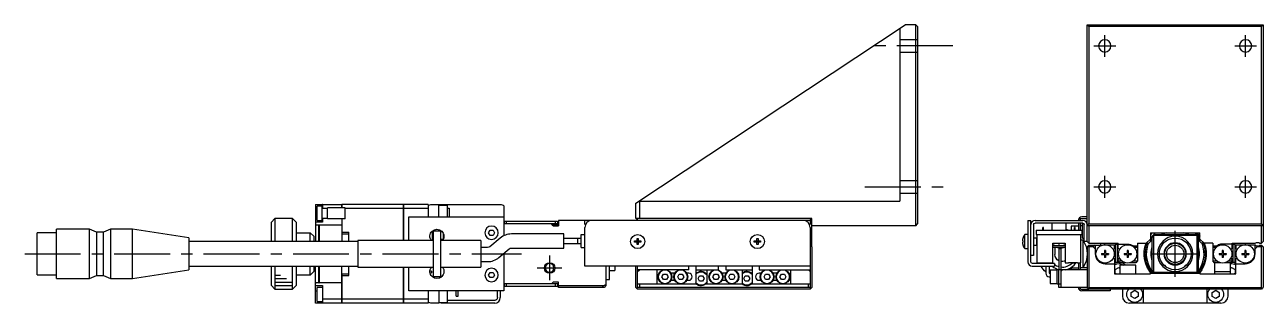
# Model space of a CAD drawing. Extents: x 0 to 729, y -8 to 653.
# Drawn here: x 377.7 to 729.4, y 295.6 to 374.6 of the extents above; entities that cross this region are included whole.
import ezdxf

# ---------------------------------------------------------------- set-up
doc = ezdxf.new("R2010")
doc.units = 0
doc.header["$LTSCALE"] = 0.5
doc.linetypes.add('CENTER', pattern=[50.8, 31.75, -6.35, 6.35, -6.35])
doc.linetypes.add('DASHED', pattern=[19.05, 12.7, -6.35])
for name, color, linetype in [('MSM_CENTER', 1, 'CENTER'), ('MSM_CONTINUOUS', 7, 'CONTINUOUS'), ('MSM_DASHED', 4, 'DASHED'), ('MSM_NARROW', 5, 'CONTINUOUS')]:
    doc.layers.add(name, color=color, linetype=linetype)

msp = doc.modelspace()

# ---------------------------------------------------------------- linework, layer by layer
at = {"layer": 'MSM_CENTER'}
for p, q in [((684.39, 365.48), (684.39, 371.68)), ((724.39, 365.48), (724.39, 371.68)), ((641.24, 368.58), (616.24, 368.58)), ((681.29, 368.58), (687.49, 368.58)), ((721.29, 368.58), (727.49, 368.58)), ((684.39, 325.48), (684.39, 331.68)), ((724.39, 325.48), (724.39, 331.68)), ((616.24, 328.58), (641.24, 328.58)), ((681.29, 328.58), (687.49, 328.58)), ((721.29, 328.58), (727.49, 328.58)), ((704.39, 303.08), (704.39, 316.08)), ((377.69, 309.58), (518.79, 309.58)), ((697.89, 309.58), (710.89, 309.58)), ((526.74, 309.08), (526.74, 302.08)), ((523.24, 305.58), (530.24, 305.58))]:
    msp.add_line(p, q, dxfattribs=at)
at = {"layer": 'MSM_CONTINUOUS'}
for p, q in [((551.24, 323.95), (627.74, 374.58)), ((626.24, 373.59), (626.24, 324.58)), ((630.74, 374.58), (627.74, 374.58)), ((631.24, 374.08), (630.74, 374.58)), ((630.74, 317.58), (630.74, 374.58)), ((631.24, 374.08), (631.24, 318.08)), ((679.39, 374.58), (729.39, 374.58)), ((679.89, 374.08), (679.39, 374.58)), ((679.39, 313.08), (679.39, 374.58)), ((728.89, 374.08), (679.89, 374.08)), ((679.89, 374.08), (679.89, 318.08)), ((728.89, 374.08), (729.39, 374.58)), ((728.89, 318.08), (728.89, 374.08)), ((729.39, 374.58), (729.39, 313.08)), ((460.24, 323.58), (467.74, 323.58)), ((460.24, 323.58), (460.24, 313.08)), ((462.14, 318.58), (462.14, 323.58)), ((462.24, 323.58), (462.14, 323.58)), ((462.24, 323.58), (462.24, 322.58)), ((467.74, 322.68), (467.74, 323.58)), ((467.74, 323.57), (467.75, 323.57)), ((467.75, 323.58), (467.75, 322.68)), ((485.24, 323.58), (467.75, 323.58)), ((485.24, 313.33), (485.24, 323.58)), ((485.24, 323.57), (485.25, 323.57)), ((492.24, 323.58), (485.25, 323.58)), ((485.25, 323.58), (485.25, 313.33)), ((492.24, 323.58), (492.24, 320.08)), ((493.24, 323.58), (512.74, 323.58)), ((495.24, 320.08), (495.24, 323.58)), ((551.24, 319.58), (551.24, 323.95)), ((552.2, 324.58), (626.24, 324.58)), ((552.24, 324.58), (552.24, 319.58)), ((460.24, 320.08), (460.74, 320.08)), ((460.74, 319.08), (460.74, 323.08)), ((462.14, 323.08), (460.74, 323.08)), ((462.14, 322.58), (463.64, 322.58)), ((463.64, 319.48), (463.64, 322.68)), ((468.64, 322.68), (463.64, 322.68)), ((468.64, 319.48), (468.64, 322.68)), ((485.24, 322.43), (468.64, 322.43)), ((485.24, 322.42), (485.25, 322.42)), ((492.24, 322.43), (485.25, 322.43)), ((486.74, 320.08), (513.74, 320.08)), ((486.74, 313.33), (486.74, 320.08)), ((497.74, 323.33), (495.24, 323.33)), ((497.74, 320.08), (497.74, 323.33)), ((497.74, 322.53), (498.24, 322.53)), ((498.24, 322.53), (498.24, 320.08)), ((513.74, 323.2), (513.74, 314.74)), ((679.39, 320.08), (677.89, 320.08)), ((396.04, 316.58), (386.74, 316.58)), ((386.74, 302.58), (386.74, 316.58)), ((398.04, 315.73), (396.04, 316.58)), ((396.04, 302.58), (396.04, 316.58)), ((402.04, 316.58), (400.04, 315.73)), ((408.24, 316.58), (402.04, 316.58)), ((402.04, 316.58), (402.04, 302.58)), ((424.24, 314.15), (408.24, 316.58)), ((408.24, 302.58), (408.24, 316.58)), ((448.74, 319.58), (447.74, 318.58)), ((447.74, 313.08), (447.74, 318.58)), ((448.74, 319.58), (448.74, 313.08)), ((453.74, 319.58), (448.74, 319.58)), ((453.74, 313.08), (453.74, 319.58)), ((454.74, 318.58), (453.74, 319.58)), ((454.74, 318.58), (454.74, 313.08)), ((462.24, 318.58), (460.24, 318.58)), ((460.44, 317.81), (460.24, 317.81)), ((460.44, 317.83), (461.24, 317.83)), ((460.44, 317.83), (460.44, 317.81)), ((460.74, 319.08), (462.14, 319.08)), ((461.24, 313.08), (461.24, 317.83)), ((461.24, 317.82), (461.25, 317.82)), ((461.25, 317.83), (467.74, 317.83)), ((461.25, 317.83), (461.25, 313.08)), ((463.64, 319.58), (462.14, 319.58)), ((462.24, 319.58), (462.24, 318.58)), ((468.64, 319.48), (463.64, 319.48)), ((467.74, 319.48), (467.74, 313.08)), ((467.75, 319.48), (467.75, 315.23)), ((528.94, 318.08), (513.74, 318.08)), ((513.94, 318.08), (513.94, 318.88)), ((513.94, 318.88), (528.94, 318.88)), ((514.44, 318.88), (514.44, 318.08)), ((527.74, 317.58), (527.24, 318.08)), ((529.24, 317.83), (527.49, 317.83)), ((527.74, 317.58), (529.24, 317.58)), ((528.44, 318.08), (528.44, 318.88)), ((528.94, 318.88), (528.94, 318.08)), ((529.24, 319.08), (529.24, 317.58)), ((600.74, 319.08), (529.24, 319.08)), ((536.74, 317.88), (536.74, 319.08)), ((536.74, 306.08), (536.74, 317.08)), ((601.24, 319.58), (551.24, 319.58)), ((551.74, 319.58), (551.24, 319.08)), ((551.49, 319.33), (551.74, 319.08)), ((601.24, 319.08), (600.74, 319.58)), ((600.74, 319.08), (600.99, 319.33)), ((600.74, 319.08), (600.74, 317.88)), ((600.74, 317.08), (600.74, 300.08)), ((601.24, 311.88), (601.24, 319.58)), ((630.74, 317.58), (601.24, 317.58)), ((630.74, 317.58), (631.24, 318.08)), ((662.59, 319.08), (663.39, 319.08)), ((662.59, 319.08), (662.59, 307.28)), ((663.39, 307.38), (663.39, 319.08)), ((664.19, 317.88), (664.19, 309.08)), ((664.59, 319.08), (678.19, 319.08)), ((678.19, 318.28), (664.59, 318.28)), ((667.02, 317.08), (666.77, 317.08)), ((666.77, 316.28), (666.77, 317.08)), ((667.02, 316.28), (667.02, 317.08)), ((669.39, 318.28), (669.39, 316.28)), ((673.39, 316.28), (673.39, 318.28)), ((676.89, 317.48), (674.89, 317.48)), ((674.89, 317.48), (674.89, 316.28)), ((675.77, 316.28), (675.77, 317.08)), ((676.02, 317.08), (675.77, 317.08)), ((676.02, 316.28), (676.02, 317.08)), ((676.89, 318.28), (676.89, 316.28)), ((677.39, 319.38), (677.39, 319.08)), ((677.39, 318.28), (677.39, 316.28)), ((678.09, 317.58), (677.39, 317.58)), ((677.59, 319.58), (679.39, 319.58)), ((678.54, 318.08), (678.09, 318.08)), ((678.09, 314.08), (678.09, 318.08)), ((678.59, 313.08), (678.59, 317.88)), ((679.39, 317.58), (679.89, 318.08)), ((729.39, 317.58), (679.39, 317.58)), ((679.89, 318.08), (728.89, 318.08)), ((679.89, 317.58), (679.89, 312.58)), ((729.39, 317.58), (728.89, 318.08)), ((728.89, 312.58), (728.89, 317.58)), ((386.74, 315.53), (381.24, 315.53)), ((381.24, 303.63), (381.24, 315.53)), ((400.04, 315.73), (398.04, 315.73)), ((398.04, 315.73), (398.04, 303.43)), ((400.04, 303.43), (400.04, 315.73)), ((424.24, 314.15), (424.24, 305.01)), ((472.24, 313.08), (424.24, 313.08)), ((454.74, 315.58), (458.74, 315.58)), ((459.74, 314.58), (458.74, 315.58)), ((458.74, 313.08), (458.74, 315.58)), ((459.74, 314.58), (459.74, 313.08)), ((467.74, 315.23), (469.74, 315.23)), ((467.75, 315.73), (469.74, 315.73)), ((469.74, 313.08), (469.74, 315.73)), ((493.74, 313.33), (472.24, 313.33)), ((472.24, 313.33), (472.24, 305.83)), ((493.74, 315.8), (493.42, 315.8)), ((493.42, 315.8), (493.42, 313.8)), ((493.42, 313.8), (493.74, 313.8)), ((493.74, 303.08), (493.74, 316.08)), ((493.74, 316.08), (495.74, 316.08)), ((495.74, 316.08), (495.74, 303.08)), ((496.32, 315.8), (495.74, 315.8)), ((495.74, 313.8), (496.57, 313.8)), ((507.24, 313.33), (495.74, 313.33)), ((496.57, 313.8), (496.57, 315.38)), ((507.24, 313.33), (507.24, 305.83)), ((509.38, 315.58), (509.81, 316.33)), ((509.81, 314.83), (509.38, 315.58)), ((512.7, 314.06), (509.77, 311.61)), ((509.81, 316.33), (510.67, 316.33)), ((510.67, 314.83), (509.81, 314.83)), ((510.67, 316.33), (511.11, 315.58)), ((511.11, 315.58), (510.67, 314.83)), ((530.74, 315.23), (515.91, 315.23)), ((530.74, 311.23), (530.74, 315.23)), ((535.74, 313.98), (530.74, 313.98)), ((534.74, 312.48), (534.74, 313.98)), ((535.74, 315.08), (536.74, 315.08)), ((535.74, 311.38), (535.74, 315.08)), ((550.86, 312.9), (550.86, 313.26)), ((550.86, 313.26), (551.56, 313.26)), ((551.56, 313.26), (551.56, 313.97)), ((551.56, 313.97), (551.92, 313.97)), ((551.57, 313.25), (551.56, 313.26)), ((551.57, 312.91), (551.57, 313.25)), ((551.57, 313.25), (551.91, 313.25)), ((551.91, 313.25), (551.92, 313.26)), ((551.91, 313.25), (551.91, 312.91)), ((551.92, 313.97), (551.92, 313.26)), ((551.92, 313.26), (552.63, 313.26)), ((552.63, 313.26), (552.63, 312.9)), ((584.86, 313.26), (585.56, 313.26)), ((584.86, 312.9), (584.86, 313.26)), ((585.56, 313.26), (585.56, 313.97)), ((585.56, 313.97), (585.92, 313.97)), ((585.57, 313.25), (585.56, 313.26)), ((585.57, 313.25), (585.91, 313.25)), ((585.57, 312.91), (585.57, 313.25)), ((585.91, 313.25), (585.92, 313.26)), ((585.91, 313.25), (585.91, 312.91)), ((585.92, 313.97), (585.92, 313.26)), ((585.92, 313.26), (586.63, 313.26)), ((586.63, 313.26), (586.63, 312.9)), ((601.24, 312.58), (600.74, 313.08)), ((661.01, 313.26), (661.13, 313.26)), ((661.12, 313.97), (661.13, 313.97)), ((661.13, 313.26), (661.13, 312.9)), ((662.59, 315.08), (661.7, 315.08)), ((661.7, 311.08), (661.7, 315.08)), ((665.09, 314.08), (664.19, 314.08)), ((664.89, 316.28), (677.89, 316.28)), ((664.89, 316.28), (664.89, 315.08)), ((664.89, 315.08), (677.89, 315.08)), ((665.14, 314.03), (665.09, 314.08)), ((665.09, 312.08), (665.09, 314.08)), ((665.14, 315.08), (665.14, 307.08)), ((677.64, 307.08), (677.64, 315.08)), ((677.64, 313.58), (678.59, 313.58)), ((677.89, 316.28), (677.89, 315.08)), ((678.09, 314.08), (678.59, 314.08)), ((678.14, 313.58), (678.14, 305.58)), ((679.39, 313.08), (678.59, 313.08)), ((679.89, 312.58), (679.39, 313.08)), ((696.19, 312.58), (697.39, 313.79)), ((697.39, 313.08), (696.89, 312.58)), ((697.39, 315.58), (697.39, 313.08)), ((697.39, 315.58), (711.39, 315.58)), ((697.89, 314.28), (698.19, 314.58)), ((697.89, 304.88), (697.89, 314.28)), ((698.39, 314.78), (698.19, 314.58)), ((698.19, 314.58), (698.19, 304.58)), ((698.39, 314.78), (698.69, 315.08)), ((710.39, 314.78), (698.39, 314.78)), ((698.69, 315.08), (710.09, 315.08)), ((710.09, 315.08), (710.39, 314.78)), ((710.59, 314.58), (710.39, 314.78)), ((710.59, 314.58), (710.89, 314.28)), ((710.59, 304.58), (710.59, 314.58)), ((710.89, 314.28), (710.89, 304.88)), ((711.39, 313.08), (711.39, 315.58)), ((711.39, 313.79), (712.6, 312.58)), ((711.89, 312.58), (711.39, 313.08)), ((729.39, 313.08), (728.89, 312.58)), ((509.13, 311.38), (507.24, 311.38)), ((512.34, 308.54), (515.27, 311)), ((513.74, 309.72), (513.74, 299.08)), ((515.91, 311.23), (530.74, 311.23)), ((530.74, 312.48), (535.74, 312.48)), ((535.74, 311.38), (536.74, 311.38)), ((551.56, 312.9), (550.86, 312.9)), ((551.57, 312.91), (551.56, 312.9)), ((551.56, 312.2), (551.56, 312.9)), ((551.92, 312.2), (551.56, 312.2)), ((551.91, 312.91), (551.57, 312.91)), ((551.91, 312.91), (551.92, 312.9)), ((551.92, 312.9), (551.92, 312.2)), ((552.63, 312.9), (551.92, 312.9)), ((585.56, 312.9), (584.86, 312.9)), ((585.57, 312.91), (585.56, 312.9)), ((585.56, 312.2), (585.56, 312.9)), ((585.92, 312.2), (585.56, 312.2)), ((585.91, 312.91), (585.57, 312.91)), ((585.91, 312.91), (585.92, 312.9)), ((585.92, 312.9), (585.92, 312.2)), ((586.63, 312.9), (585.92, 312.9)), ((601.24, 312.58), (600.74, 312.58)), ((601.24, 312.38), (600.74, 312.38)), ((600.84, 312.18), (600.74, 312.18)), ((601.24, 311.58), (600.74, 312.08)), ((600.99, 311.83), (600.74, 311.58)), ((601.14, 311.88), (601.14, 311.68)), ((601.24, 311.88), (601.14, 311.78)), ((601.24, 311.58), (601.24, 300.08)), ((661.13, 312.9), (661.01, 312.9)), ((661.13, 312.2), (661.12, 312.19)), ((661.7, 311.08), (662.59, 311.08)), ((664.19, 312.08), (665.09, 312.08)), ((665.09, 312.08), (665.14, 312.13)), ((669.64, 307.08), (669.64, 312.58)), ((669.64, 312.58), (673.14, 312.58)), ((673.14, 311.88), (669.64, 311.88)), ((673.14, 311.38), (669.64, 311.38)), ((670.26, 311.38), (670.26, 309.38)), ((672.26, 311.23), (671.39, 311.23)), ((671.39, 311.08), (671.89, 311.08)), ((671.39, 311.08), (671.39, 305.08)), ((671.89, 311.08), (671.89, 300.08)), ((673.14, 312.58), (673.14, 307.08)), ((679.64, 311.83), (679.39, 311.58)), ((679.39, 311.58), (679.39, 300.08)), ((679.64, 311.83), (679.89, 312.08)), ((679.89, 311.58), (679.64, 311.83)), ((679.89, 312.58), (688.19, 312.58)), ((679.89, 312.08), (683.78, 312.08)), ((679.89, 311.58), (679.89, 300.08)), ((681.09, 311.58), (679.89, 311.58)), ((681.69, 312.01), (681.09, 311.58)), ((681.09, 311.58), (681.69, 310.98)), ((681.69, 312.08), (681.69, 309.58)), ((683.31, 312.08), (683.31, 312.58)), ((683.49, 309.73), (683.49, 309.44)), ((683.49, 309.73), (684.29, 309.73)), ((684.02, 309.73), (684.02, 309.44)), ((684.35, 310.58), (684.35, 309.79)), ((684.64, 310.58), (684.35, 310.58)), ((684.35, 310.05), (684.64, 310.05)), ((684.39, 312.18), (684.39, 312.58)), ((684.64, 310.58), (684.64, 309.79)), ((684.7, 309.73), (685.49, 309.73)), ((684.96, 309.44), (684.96, 309.73)), ((687.19, 312.08), (685.21, 312.08)), ((685.49, 309.73), (685.49, 309.44)), ((686.9, 310.96), (687.19, 311.13)), ((687.19, 311.13), (687.19, 312.08)), ((687.39, 312.2), (687.39, 307.2)), ((687.99, 312.2), (687.39, 312.2)), ((687.99, 307.2), (687.99, 312.2)), ((688.19, 311.13), (688.19, 312.58)), ((688.19, 312.38), (690.89, 312.38)), ((688.49, 310.96), (688.19, 311.13)), ((689.89, 309.73), (690.69, 309.73)), ((689.89, 309.73), (689.89, 309.44)), ((690.42, 309.73), (690.42, 309.44)), ((690.75, 310.58), (690.75, 309.79)), ((691.04, 310.58), (690.75, 310.58)), ((690.75, 310.05), (691.04, 310.05)), ((691.04, 310.58), (691.04, 309.79)), ((691.1, 309.73), (691.89, 309.73)), ((691.36, 309.44), (691.36, 309.73)), ((691.89, 309.73), (691.89, 309.44)), ((692.49, 311.88), (693.69, 311.88)), ((693.69, 311.38), (693.04, 311.38)), ((693.69, 312.58), (693.69, 307.58)), ((693.69, 312.58), (696.89, 312.58)), ((701.53, 310.89), (701.59, 310.96)), ((701.59, 311.02), (701.59, 310.96)), ((715.09, 312.58), (711.89, 312.58)), ((715.09, 312.58), (715.09, 307.58)), ((715.09, 311.88), (716.3, 311.88)), ((715.75, 311.38), (715.09, 311.38)), ((716.89, 309.73), (716.89, 309.44)), ((716.89, 309.73), (717.69, 309.73)), ((717.42, 309.73), (717.42, 309.44)), ((718.04, 310.58), (717.75, 310.58)), ((717.75, 310.58), (717.75, 309.79)), ((717.75, 310.05), (718.04, 310.05)), ((720.59, 312.38), (717.89, 312.38)), ((718.04, 310.58), (718.04, 309.79)), ((718.1, 309.73), (718.89, 309.73)), ((718.36, 309.44), (718.36, 309.73)), ((718.89, 309.73), (718.89, 309.44)), ((720.59, 311.13), (720.3, 310.96)), ((720.59, 311.13), (720.59, 312.58)), ((720.59, 312.58), (727.13, 312.58)), ((720.79, 312.2), (720.79, 307.2)), ((721.39, 312.2), (720.79, 312.2)), ((721.39, 307.2), (721.39, 312.2)), ((723.58, 312.08), (721.59, 312.08)), ((721.59, 312.08), (721.59, 311.13)), ((721.59, 311.13), (721.89, 310.96)), ((723.29, 309.73), (723.29, 309.44)), ((723.29, 309.73), (724.09, 309.73)), ((723.82, 309.73), (723.82, 309.44)), ((724.15, 310.58), (724.15, 309.79)), ((724.44, 310.58), (724.15, 310.58)), ((724.15, 310.05), (724.44, 310.05)), ((724.39, 312.18), (724.39, 312.58)), ((724.44, 310.58), (724.44, 309.79)), ((724.5, 309.73), (725.29, 309.73)), ((724.76, 309.44), (724.76, 309.73)), ((727.13, 312.08), (725.01, 312.08)), ((725.29, 309.73), (725.29, 309.44)), ((727.09, 309.58), (727.09, 312.08)), ((727.69, 311.58), (727.09, 312.01)), ((727.09, 310.98), (727.69, 311.58)), ((728.89, 311.58), (727.69, 311.58)), ((728.46, 312.58), (728.89, 312.58)), ((728.46, 312.08), (728.89, 312.08)), ((728.89, 312.08), (729.14, 311.83)), ((729.14, 311.83), (728.89, 311.58)), ((728.89, 300.08), (728.89, 311.58)), ((729.39, 311.58), (729.14, 311.83)), ((729.39, 311.58), (729.39, 300.08)), ((424.24, 306.08), (472.24, 306.08)), ((447.74, 300.58), (447.74, 306.08)), ((448.74, 306.08), (448.74, 299.58)), ((453.74, 299.58), (453.74, 306.08)), ((454.74, 306.08), (454.74, 300.58)), ((458.74, 303.58), (458.74, 306.08)), ((459.74, 306.08), (459.74, 304.58)), ((460.24, 295.58), (460.24, 306.08)), ((461.24, 301.33), (461.24, 306.08)), ((461.25, 306.08), (461.25, 301.33)), ((467.74, 295.58), (467.74, 306.08)), ((469.74, 303.43), (469.74, 306.08)), ((507.24, 307.38), (509.13, 307.38)), ((600.74, 306.08), (536.74, 306.08)), ((542.74, 306.08), (542.74, 300.58)), ((543.74, 302.33), (543.74, 306.08)), ((545.24, 306.08), (545.24, 304.83)), ((551.24, 300.08), (551.24, 306.08)), ((551.74, 300.08), (551.74, 306.08)), ((566.24, 305.08), (566.24, 306.08)), ((568.24, 306.08), (568.24, 301.08)), ((574.74, 305.08), (574.74, 306.08)), ((576.74, 306.08), (576.74, 305.08)), ((584.24, 306.08), (584.24, 301.08)), ((586.24, 306.08), (586.24, 305.08)), ((664.19, 309.08), (663.39, 309.08)), ((663.79, 306.08), (670.09, 306.08)), ((670.09, 306.88), (663.89, 306.88)), ((665.14, 307.08), (669.64, 307.08)), ((667.64, 307.08), (667.64, 306.88)), ((667.64, 306.08), (667.64, 304.08)), ((668.64, 307.08), (668.64, 306.88)), ((668.64, 306.08), (668.64, 304.08)), ((670.09, 306.88), (670.09, 306.08)), ((673.14, 307.08), (674.14, 307.08)), ((674.14, 307.18), (676.64, 307.18)), ((674.14, 307.08), (674.14, 307.18)), ((674.94, 307.18), (674.94, 307.08)), ((674.94, 307.08), (675.84, 307.08)), ((675.32, 307.18), (675.32, 307.08)), ((675.47, 307.18), (675.47, 307.08)), ((675.84, 307.18), (675.84, 307.08)), ((676.64, 307.08), (676.64, 307.18)), ((676.64, 307.08), (677.64, 307.08)), ((676.89, 307.08), (676.89, 305.08)), ((677.39, 307.08), (677.39, 305.08)), ((683.49, 309.44), (684.29, 309.44)), ((684.35, 309.38), (684.35, 308.58)), ((684.35, 309.11), (684.64, 309.11)), ((684.64, 308.58), (684.35, 308.58)), ((684.49, 306.78), (687.19, 306.78)), ((684.64, 309.38), (684.64, 308.58)), ((684.7, 309.44), (685.49, 309.44)), ((687.19, 308.04), (686.9, 308.21)), ((687.19, 308.04), (687.19, 303.88)), ((687.39, 307.2), (687.99, 307.2)), ((688.19, 308.04), (688.49, 308.21)), ((688.19, 307.58), (688.19, 308.04)), ((688.19, 307.58), (689.23, 307.58)), ((688.69, 307.08), (688.19, 307.58)), ((690.18, 307.08), (688.69, 307.08)), ((688.69, 306.38), (688.69, 303.88)), ((693.19, 306.38), (688.69, 306.38)), ((689.89, 309.44), (690.69, 309.44)), ((690.75, 309.38), (690.75, 308.58)), ((690.75, 309.11), (691.04, 309.11)), ((691.04, 308.58), (690.75, 308.58)), ((691.04, 309.38), (691.04, 308.58)), ((691.1, 309.44), (691.89, 309.44)), ((693.19, 307.08), (691.61, 307.08)), ((692.56, 307.58), (693.69, 307.58)), ((693.69, 307.58), (693.19, 307.08)), ((693.19, 303.88), (693.19, 306.38)), ((701.23, 306.38), (701.42, 306.38)), ((701.64, 306.16), (701.42, 306.38)), ((701.64, 306.16), (701.48, 306.16)), ((701.59, 308.21), (701.53, 308.27)), ((701.59, 308.21), (701.59, 308.14)), ((701.64, 306.02), (701.64, 306.16)), ((707.37, 306.38), (707.14, 306.16)), ((707.14, 306.16), (707.14, 306.02)), ((707.31, 306.16), (707.14, 306.16)), ((707.37, 306.38), (707.56, 306.38)), ((715.59, 307.08), (715.09, 307.58)), ((715.09, 307.58), (716.23, 307.58)), ((715.59, 307.08), (715.59, 303.88)), ((717.18, 307.08), (715.59, 307.08)), ((716.89, 309.44), (717.69, 309.44)), ((717.75, 309.38), (717.75, 308.58)), ((717.75, 309.11), (718.04, 309.11)), ((718.04, 308.58), (717.75, 308.58)), ((718.04, 309.38), (718.04, 308.58)), ((718.1, 309.44), (718.89, 309.44)), ((720.09, 307.08), (718.61, 307.08)), ((719.56, 307.58), (720.59, 307.58)), ((720.59, 307.58), (720.09, 307.08)), ((720.09, 303.88), (720.09, 307.08)), ((720.3, 308.21), (720.59, 308.04)), ((720.59, 307.58), (720.59, 308.04)), ((720.79, 307.2), (721.39, 307.2)), ((721.89, 308.21), (721.59, 308.04)), ((721.59, 303.88), (721.59, 308.04)), ((721.59, 306.78), (724.29, 306.78)), ((723.29, 309.44), (724.09, 309.44)), ((724.15, 309.38), (724.15, 308.58)), ((724.15, 309.11), (724.44, 309.11)), ((724.44, 308.58), (724.15, 308.58)), ((724.44, 309.38), (724.44, 308.58)), ((724.5, 309.44), (725.29, 309.44)), ((381.24, 303.63), (386.74, 303.63)), ((386.74, 302.58), (396.04, 302.58)), ((396.04, 302.58), (398.04, 303.43)), ((398.04, 303.43), (400.04, 303.43)), ((400.04, 303.43), (402.04, 302.58)), ((402.04, 302.58), (408.24, 302.58)), ((408.24, 302.58), (424.24, 305.01)), ((458.74, 303.58), (454.74, 303.58)), ((458.74, 303.58), (459.74, 304.58)), ((467.74, 303.93), (469.74, 303.93)), ((467.75, 303.93), (467.75, 295.58)), ((467.75, 303.43), (469.74, 303.43)), ((472.24, 305.83), (493.74, 305.83)), ((485.24, 295.58), (485.24, 305.83)), ((485.25, 305.83), (485.25, 295.58)), ((486.74, 299.08), (486.74, 305.83)), ((493.24, 304.66), (492.74, 304.66)), ((492.79, 304.16), (493.24, 304.16)), ((493.05, 305.66), (493.24, 305.66)), ((493.24, 305.83), (493.24, 305.66)), ((493.24, 304.66), (493.24, 304.16)), ((495.74, 303.08), (493.74, 303.08)), ((495.74, 305.83), (507.24, 305.83)), ((509.38, 303.58), (509.81, 304.33)), ((509.81, 302.83), (509.38, 303.58)), ((509.81, 304.33), (510.67, 304.33)), ((510.67, 302.83), (509.81, 302.83)), ((510.67, 304.33), (511.11, 303.58)), ((511.11, 303.58), (510.67, 302.83)), ((543.74, 304.83), (545.24, 304.83)), ((566.24, 305.08), (551.74, 305.08)), ((551.74, 304.58), (552.24, 305.08)), ((557.24, 301.08), (557.24, 305.08)), ((558.63, 303.08), (559.06, 303.83)), ((559.06, 302.33), (558.63, 303.08)), ((559.06, 303.83), (559.92, 303.83)), ((559.92, 303.83), (560.36, 303.08)), ((560.36, 303.08), (559.92, 302.33)), ((562.26, 304.08), (561.22, 304.08)), ((563.13, 303.08), (563.56, 303.83)), ((563.56, 302.33), (563.13, 303.08)), ((563.56, 303.83), (564.42, 303.83)), ((564.42, 303.83), (564.86, 303.08)), ((564.86, 303.08), (564.42, 302.33)), ((566.24, 304.08), (565.72, 304.08)), ((568.24, 305.08), (574.74, 305.08)), ((568.88, 302.58), (569.31, 303.33)), ((569.31, 301.83), (568.88, 302.58)), ((569.31, 303.33), (570.17, 303.33)), ((570.17, 303.33), (570.61, 302.58)), ((570.61, 302.58), (570.17, 301.83)), ((571.44, 301.08), (571.44, 305.08)), ((573.13, 303.08), (573.56, 303.83)), ((573.56, 302.33), (573.13, 303.08)), ((573.56, 303.83), (574.42, 303.83)), ((574.42, 303.83), (574.86, 303.08)), ((574.86, 303.08), (574.42, 302.33)), ((576.76, 304.08), (575.72, 304.08)), ((576.74, 305.08), (584.24, 305.08)), ((577.63, 303.08), (578.06, 303.83)), ((578.06, 302.33), (577.63, 303.08)), ((578.06, 303.83), (578.92, 303.83)), ((578.92, 303.83), (579.36, 303.08)), ((579.36, 303.08), (578.92, 302.33)), ((581.44, 305.08), (581.44, 301.08)), ((581.88, 302.58), (582.31, 303.33)), ((582.31, 301.83), (581.88, 302.58)), ((582.31, 303.33), (583.17, 303.33)), ((583.17, 303.33), (583.61, 302.58)), ((583.61, 302.58), (583.17, 301.83)), ((586.24, 305.08), (600.74, 305.08)), ((586.76, 304.08), (586.24, 304.08)), ((587.63, 303.08), (588.06, 303.83)), ((588.06, 302.33), (587.63, 303.08)), ((588.06, 303.83), (588.92, 303.83)), ((588.92, 303.83), (589.36, 303.08)), ((589.36, 303.08), (588.92, 302.33)), ((591.26, 304.08), (590.22, 304.08)), ((592.13, 303.08), (592.56, 303.83)), ((592.56, 302.33), (592.13, 303.08)), ((592.56, 303.83), (593.42, 303.83)), ((593.42, 303.83), (593.86, 303.08)), ((593.86, 303.08), (593.42, 302.33)), ((595.24, 301.08), (595.24, 305.08)), ((600.24, 305.08), (600.74, 304.58)), ((668.64, 304.08), (668.89, 304.08)), ((668.64, 303.08), (668.89, 303.08)), ((670.89, 304.98), (668.89, 304.98)), ((668.89, 304.98), (668.89, 301.18)), ((679.39, 305.08), (670.89, 305.08)), ((670.89, 301.08), (670.89, 305.08)), ((671.39, 301.08), (671.39, 305.08)), ((671.89, 304.58), (672.39, 305.08)), ((676.89, 305.48), (674.89, 305.48)), ((674.89, 305.48), (674.89, 305.08)), ((679.39, 305.58), (677.39, 305.58)), ((687.19, 303.88), (697.39, 303.88)), ((687.39, 305.16), (688.39, 305.74)), ((687.39, 304), (687.39, 305.16)), ((687.61, 303.88), (687.39, 304)), ((688.39, 305.74), (688.69, 305.56)), ((697.39, 303.88), (697.39, 304.08)), ((697.39, 304.08), (711.39, 304.08)), ((698.19, 304.58), (697.89, 304.88)), ((698.19, 304.58), (698.39, 304.38)), ((698.69, 304.08), (698.39, 304.38)), ((698.39, 304.38), (710.39, 304.38)), ((710.39, 304.38), (710.09, 304.08)), ((710.39, 304.38), (710.59, 304.58)), ((710.89, 304.88), (710.59, 304.58)), ((711.39, 304.08), (711.39, 303.88)), ((711.39, 303.88), (721.59, 303.88)), ((715.59, 304.58), (720.09, 304.58)), ((720.09, 305.56), (720.39, 305.74)), ((720.39, 305.74), (721.39, 305.16)), ((721.39, 304), (721.18, 303.88)), ((721.39, 305.16), (721.39, 304)), ((447.74, 300.58), (448.74, 299.58)), ((448.74, 299.58), (453.74, 299.58)), ((453.74, 299.58), (454.74, 300.58)), ((460.24, 301.35), (460.44, 301.35)), ((460.24, 300.58), (462.24, 300.58)), ((460.24, 299.08), (460.74, 299.08)), ((460.44, 301.35), (460.44, 301.33)), ((461.24, 301.33), (460.44, 301.33)), ((460.74, 296.08), (460.74, 300.08)), ((462.24, 300.08), (460.74, 300.08)), ((461.24, 301.34), (461.25, 301.34)), ((467.74, 301.33), (461.25, 301.33)), ((462.24, 300.58), (462.24, 295.58)), ((513.74, 299.08), (486.74, 299.08)), ((492.24, 299.08), (492.24, 295.58)), ((495.24, 299.08), (495.24, 295.58)), ((497.74, 295.83), (497.74, 299.08)), ((500.24, 297.58), (500.24, 299.08)), ((500.74, 297.58), (500.74, 299.08)), ((511.94, 297.18), (511.94, 299.08)), ((512.74, 299.08), (512.74, 297.18)), ((528.94, 301.08), (513.74, 301.08)), ((528.94, 300.28), (513.74, 300.28)), ((513.94, 300.28), (513.94, 301.08)), ((514.44, 301.08), (514.44, 300.28)), ((527.24, 301.08), (527.74, 301.58)), ((529.24, 301.58), (527.74, 301.58)), ((528.44, 300.28), (528.44, 301.08)), ((528.94, 301.08), (528.94, 300.28)), ((529.24, 300.08), (529.24, 301.58)), ((529.24, 300.58), (542.13, 300.58)), ((542.24, 300.08), (529.24, 300.08)), ((541.63, 300.08), (542.13, 300.58)), ((542.13, 300.58), (542.74, 300.89)), ((542.74, 300.58), (542.24, 300.08)), ((542.74, 302.33), (543.74, 302.33)), ((551.24, 300.08), (551.74, 299.58)), ((551.49, 299.83), (551.74, 300.08)), ((551.74, 301.08), (568.42, 301.08)), ((600.74, 300.08), (551.74, 300.08)), ((600.74, 299.58), (551.74, 299.58)), ((552.24, 301.08), (552.24, 300.08)), ((559.92, 302.33), (559.06, 302.33)), ((561.22, 302.08), (562.26, 302.08)), ((564.42, 302.33), (563.56, 302.33)), ((565.72, 302.08), (566.24, 302.08)), ((570.17, 301.83), (569.31, 301.83)), ((571.06, 301.08), (581.44, 301.08)), ((574.42, 302.33), (573.56, 302.33)), ((575.72, 302.08), (576.76, 302.08)), ((578.92, 302.33), (578.06, 302.33)), ((583.17, 301.83), (582.31, 301.83)), ((584.06, 301.08), (600.74, 301.08)), ((586.24, 302.08), (586.76, 302.08)), ((588.92, 302.33), (588.06, 302.33)), ((590.22, 302.08), (591.26, 302.08)), ((593.42, 302.33), (592.56, 302.33)), ((600.24, 300.08), (600.24, 301.08)), ((600.74, 299.58), (601.24, 300.08)), ((600.74, 300.08), (600.99, 299.83)), ((668.89, 301.18), (670.89, 301.18)), ((670.89, 301.08), (671.89, 301.08)), ((671.39, 300.08), (671.39, 301.08)), ((679.39, 300.08), (671.39, 300.08)), ((677.39, 300.08), (677.39, 299.78)), ((677.59, 299.58), (679.89, 299.58)), ((685.89, 299.08), (677.89, 299.08)), ((679.39, 300.08), (679.64, 299.83)), ((679.64, 299.83), (679.89, 300.08)), ((679.89, 299.58), (679.64, 299.83)), ((679.89, 300.08), (728.89, 300.08)), ((728.89, 299.58), (679.89, 299.58)), ((685.89, 299.58), (685.89, 299.08)), ((689.39, 299.58), (689.39, 297.58)), ((691.89, 298.66), (692.89, 299.24)), ((692.89, 299.24), (693.89, 298.66)), ((695.39, 295.58), (695.39, 299.58)), ((713.39, 299.58), (713.39, 295.58)), ((714.89, 298.66), (715.89, 299.24)), ((715.89, 299.24), (716.89, 298.66)), ((719.39, 297.58), (719.39, 299.58)), ((728.89, 300.08), (729.14, 299.83)), ((729.14, 299.83), (728.89, 299.58)), ((729.14, 299.83), (729.39, 300.08)), ((467.74, 295.58), (460.24, 295.58)), ((460.74, 296.08), (462.24, 296.08)), ((467.74, 296.74), (462.24, 296.74)), ((467.74, 296.74), (467.75, 296.74)), ((467.74, 295.59), (467.75, 295.59)), ((485.24, 296.74), (467.75, 296.74)), ((485.24, 295.58), (467.75, 295.58)), ((485.24, 296.74), (485.25, 296.74)), ((485.24, 295.59), (485.25, 295.59)), ((492.24, 296.74), (485.25, 296.74)), ((492.24, 295.58), (485.25, 295.58)), ((495.24, 295.58), (493.24, 295.58)), ((495.24, 295.83), (497.74, 295.83)), ((495.94, 295.58), (495.94, 295.83)), ((511.14, 295.58), (495.94, 295.58)), ((496.44, 295.83), (496.44, 295.58)), ((511.14, 296.38), (497.74, 296.38)), ((500.24, 297.58), (500.74, 297.58)), ((695.39, 295.58), (691.39, 295.58)), ((691.89, 297.5), (691.89, 298.66)), ((692.89, 296.93), (691.89, 297.5)), ((693.89, 297.5), (692.89, 296.93)), ((693.89, 298.66), (693.89, 297.5)), ((713.39, 295.58), (695.39, 295.58)), ((717.39, 295.58), (713.39, 295.58)), ((714.89, 297.5), (714.89, 298.66)), ((715.89, 296.93), (714.89, 297.5)), ((716.89, 297.5), (715.89, 296.93)), ((716.89, 298.66), (716.89, 297.5))]:
    msp.add_line(p, q, dxfattribs=at)
at = {"layer": 'MSM_CONTINUOUS', "extrusion": (0, 0, -1)}
for centre, radius in [((-684.39, 368.58), 1.75), ((-724.39, 368.58), 1.75), ((-684.39, 328.58), 1.75), ((-724.39, 328.58), 1.75), ((-510.24, 315.58), 1.9), ((-704.39, 309.58), 5), ((-704.39, 309.58), 3.15), ((-526.74, 305.58), 1.23), ((-510.24, 303.58), 1.9), ((-559.49, 303.08), 1.9), ((-563.99, 303.08), 1.9), ((-573.99, 303.08), 1.9), ((-578.49, 303.08), 1.9), ((-588.49, 303.08), 1.9), ((-592.99, 303.08), 1.9)]:
    msp.add_circle(centre, radius, dxfattribs=at)
at = {"layer": 'MSM_CONTINUOUS'}
for centre, radius in [((551.74, 313.08), 2), ((585.74, 313.08), 2), ((704.39, 309.58), 4.5), ((684.49, 309.58), 2.6), ((690.89, 309.58), 2.6), ((704.39, 309.58), 3), ((717.89, 309.58), 2.6), ((724.29, 309.58), 2.6), ((559.49, 303.08), 2), ((563.99, 303.08), 2), ((573.99, 303.08), 2), ((578.49, 303.08), 2), ((588.49, 303.08), 2), ((592.99, 303.08), 2)]:
    msp.add_circle(centre, radius, dxfattribs=at)
at = {"layer": 'MSM_CONTINUOUS', "extrusion": (0, 0, -1)}
for centre, radius, start, end in [((-493.24, 322.08), 1.5, 48.1897, 90), ((-512.74, 322.08), 1.5, 90, 131.8103), ((-494.74, 314.58), 2, 321.3178, 218.6822), ((-664.59, 317.88), 0.4, 0, 90), ((-677.59, 319.38), 0.2, 0, 90), ((-678.19, 317.88), 0.4, 90, 180), ((-672.39, 309.58), 7, 98.2132, 106.835), ((-672.39, 309.58), 7, 145.1501, 214.8499), ((-704.39, 309.58), 9, 38.9424, 41.8103), ((-704.39, 309.58), 8.8, 37.3018, 42.9859), ((-704.39, 309.58), 6.8, 53.9811, 61.9275), ((-704.39, 309.58), 6.8, 118.0725, 126.0189), ((-704.39, 309.58), 8.5, 135.0991, 145.4397), ((-704.39, 309.58), 8.8, 137.0141, 142.6982), ((-704.39, 309.58), 9, 138.1897, 141.0576), ((-509.13, 312.38), 1, 230, 270), ((-515.91, 310.23), 1, 50, 90), ((-671.39, 313.23), 2, 247.6684, 292.3316), ((-672.26, 313.23), 2, 247.6684, 270), ((-684.29, 309.79), 0.06, 180, 270), ((-684.7, 309.79), 0.06, 270, 0), ((-690.69, 309.79), 0.06, 180, 270), ((-690.89, 309.58), 2.8, 90, 124.7719), ((-691.1, 309.79), 0.06, 270, 0), ((-704.39, 309.58), 8.8, 321.3178, 19.9323), ((-704.39, 309.58), 8.5, 319.6798, 20.6673), ((-704.39, 309.58), 6.8, 342.9174, 17.0826), ((-704.39, 309.58), 8.5, 159.3327, 220.3202), ((-704.39, 309.58), 6.8, 162.9174, 197.0826), ((-704.39, 309.58), 8.8, 160.0677, 218.6822), ((-717.69, 309.79), 0.06, 180, 270), ((-718.1, 309.79), 0.06, 270, 0), ((-721.09, 309.58), 1.59, 120, 126.1972), ((-724.09, 309.79), 0.06, 180, 270), ((-724.5, 309.79), 0.06, 270, 0), ((-727.79, 311.83), 1, 48.5904, 131.4096), ((-663.89, 307.38), 0.5, 270, 0), ((-672.39, 309.58), 7, 337.3119, 339.0752), ((-672.39, 309.58), 7, 312.7321, 330), ((-672.26, 309.38), 2, 295.7294, 0), ((-672.26, 309.38), 2, 243.84, 280.6099), ((-684.29, 309.38), 0.06, 90, 180), ((-684.7, 309.38), 0.06, 0, 90), ((-688.39, 304.58), 2.25, 57.769, 126.8699), ((-690.69, 309.38), 0.06, 90, 180), ((-691.1, 309.38), 0.06, 0, 90), ((-717.69, 309.38), 0.06, 90, 180), ((-718.1, 309.38), 0.06, 0, 90), ((-720.39, 304.58), 2.25, 82.3377, 122.231), ((-721.09, 309.58), 1.59, 233.8028, 240), ((-724.09, 309.38), 0.06, 90, 180), ((-724.5, 309.38), 0.06, 0, 90), ((-494.74, 304.58), 2, 141.3178, 38.6822), ((-496.04, 302.91), 0.2, 359.1937, 104.9256), ((-569.74, 302.58), 1.9, 37.8636, 153.4747), ((-582.74, 302.58), 1.9, 46.8264, 142.1363), ((-569.74, 302.58), 1.9, 206.5254, 322.1364), ((-582.74, 302.58), 1.9, 217.8636, 313.1736), ((-677.59, 299.78), 0.2, 270, 0), ((-692.89, 298.08), 2.25, 138.1897, 41.8103), ((-715.89, 298.08), 2.25, 138.1897, 41.8103), ((-493.24, 297.08), 1.5, 270, 311.8103), ((-511.14, 297.18), 0.8, 180, 270)]:
    msp.add_arc(centre, radius, start, end, dxfattribs=at)
at = {"layer": 'MSM_CONTINUOUS'}
for centre, radius, start, end in [((677.89, 319.08), 1, 90, 180), ((538.74, 317.08), 2, 90, 180), ((598.74, 317.08), 2, 0, 90), ((664.59, 317.88), 1.2, 90, 180), ((678.19, 317.88), 1.2, 0, 90), ((515.91, 310.23), 5, 90, 130), ((664.19, 313.08), 3.19, 163.8933, 176.7703), ((664.19, 313.08), 3.2, 141.3178, 163.8775), ((704.39, 309.58), 8.2, 132.9703, 148.6119), ((704.39, 309.58), 6.5, 112.6199, 122.2042), ((704.39, 309.58), 6.5, 57.7958, 67.3801), ((704.39, 309.58), 8.2, 31.3881, 47.0297), ((704.39, 309.58), 8.5, 34.5603, 44.9009), ((600.84, 311.88), 0.3, 0, 90), ((664.19, 313.08), 3.19, 183.2297, 196.1067), ((664.19, 313.08), 3.2, 196.1225, 218.6822), ((669.89, 312.68), 0.25, 203.5782, 336.4218), ((671.39, 312.68), 0.25, 203.5782, 336.4218), ((672.89, 312.68), 0.25, 203.5782, 336.4218), ((684.49, 309.58), 2.8, 180, 270), ((687.69, 309.7), 1.59, 100.8931, 108.3584), ((687.69, 309.7), 1.59, 71.6416, 79.1069), ((687.69, 309.58), 1.59, 53.8028, 60), ((690.89, 309.58), 2.8, 40.0052, 55.2281), ((704.39, 309.58), 8.2, 158.5399, 222.1236), ((704.39, 309.58), 8.2, 317.8764, 21.4601), ((717.89, 309.58), 2.8, 90, 139.9948), ((721.09, 309.7), 1.59, 100.8931, 108.3584), ((721.09, 309.7), 1.59, 71.6416, 79.1069), ((724.29, 309.58), 2.8, 270, 0), ((727.79, 312.83), 1, 228.5904, 311.4096), ((509.13, 312.38), 5, 270, 310), ((663.79, 307.28), 1.2, 180, 270), ((672.39, 309.58), 4.57, 214.8582, 216.2145), ((672.39, 309.58), 4.57, 229.984, 257.3603), ((672.39, 309.58), 3.75, 221.8103, 226.0545), ((672.39, 309.58), 3.75, 232.1691, 254.534), ((672.39, 309.58), 3.75, 262.3377, 318.1896), ((672.39, 309.58), 4.57, 280.0411, 328.3207), ((687.69, 309.7), 1.59, 235.7956, 259.1069), ((688.39, 304.58), 2.6, 85.4034, 117.4864), ((687.69, 309.7), 1.59, 280.8931, 304.2044), ((687.69, 309.58), 1.59, 300, 306.1972), ((688.39, 304.58), 2.6, 43.8131, 74.0576), ((720.39, 304.58), 2.6, 62.5136, 94.5966), ((721.09, 309.7), 1.59, 235.7956, 259.1069), ((721.09, 309.7), 1.59, 280.8931, 304.2044), ((566.24, 303.08), 1, 270, 90), ((569.74, 302.58), 2, 31.7883, 138.5904), ((582.74, 302.58), 2, 41.4096, 130.5416), ((586.24, 303.08), 1, 90, 270), ((668.64, 304.08), 1, 180, 270), ((569.74, 302.58), 2, 221.4096, 328.2117), ((582.74, 302.58), 2, 228.5904, 318.5904), ((677.89, 300.08), 1, 180, 270), ((511.14, 297.18), 1.6, 270, 0), ((691.39, 297.58), 2, 180, 270), ((717.39, 297.58), 2, 270, 0)]:
    msp.add_arc(centre, radius, start, end, dxfattribs=at)
at = {"layer": 'MSM_DASHED'}
for p, q in [((631.24, 370.33), (626.24, 370.33)), ((626.24, 366.83), (631.24, 366.83)), ((631.24, 330.33), (626.24, 330.33)), ((626.24, 326.83), (631.24, 326.83))]:
    msp.add_line(p, q, dxfattribs=at)
at = {"layer": 'MSM_NARROW'}
for p, q in [((448.74, 303.58), (450.34, 303.58)), ((448.74, 302.58), (452.04, 302.58)), ((448.74, 301.58), (453.74, 301.58)), ((448.74, 300.58), (453.74, 300.58))]:
    msp.add_line(p, q, dxfattribs=at)
for centre, radius in [((704.39, 309.58), 2.46), ((526.74, 305.58), 1.5)]:
    msp.add_circle(centre, radius, dxfattribs=at)

doc.saveas('drawing.dxf')
